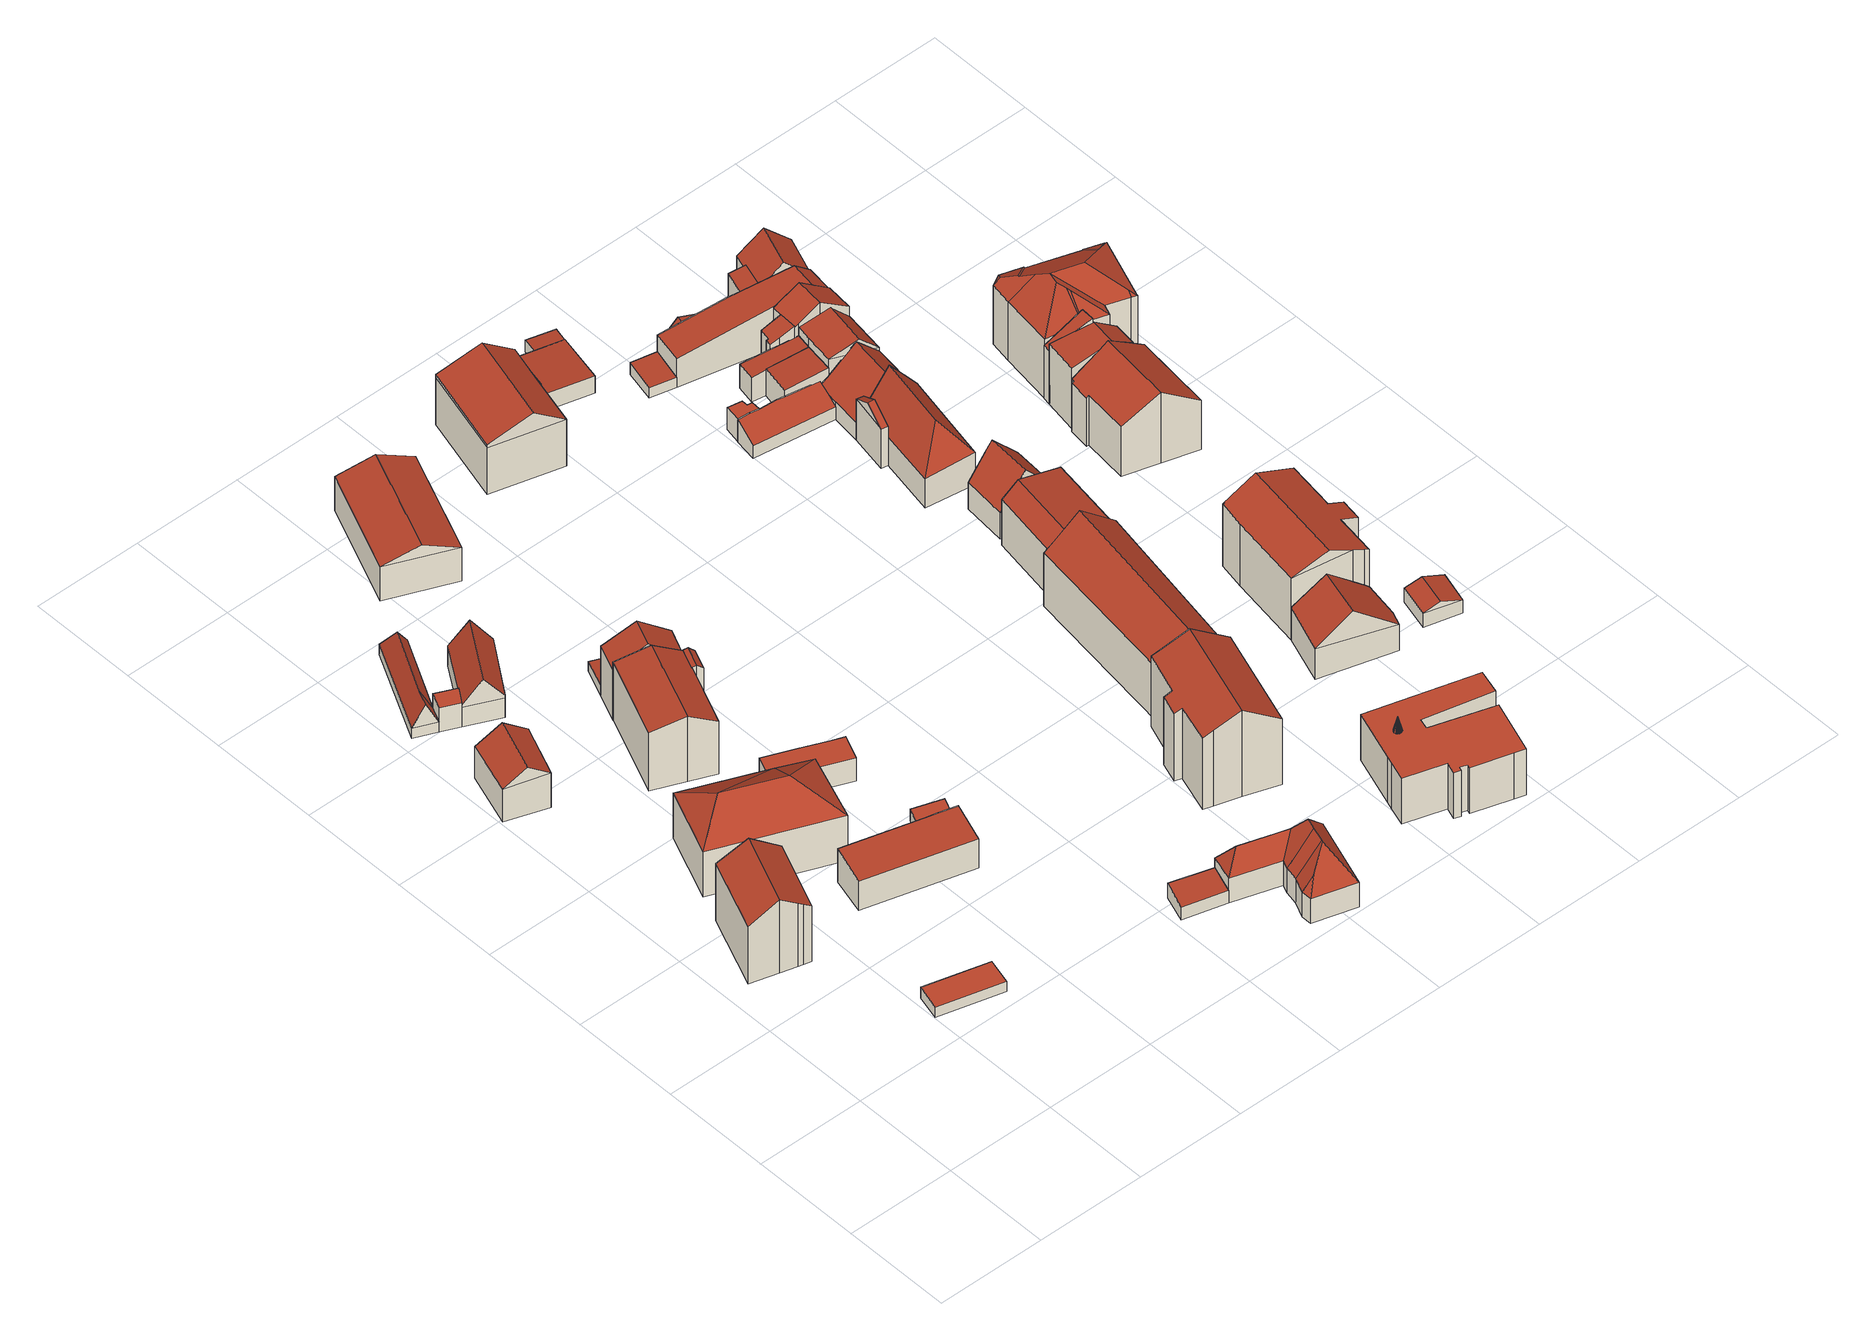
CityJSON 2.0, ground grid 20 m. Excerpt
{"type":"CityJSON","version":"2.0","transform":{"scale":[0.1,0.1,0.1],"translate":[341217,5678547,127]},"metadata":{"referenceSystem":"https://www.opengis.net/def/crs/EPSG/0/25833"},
"CityObjects":{
"building1":{"type":"Building","attributes":{"Dachtyp_tdc":"tdcGableRoof","Gemeindeschluessel":14729160,"Dachneigung":30.62,"QualitaetDacherkennung":63,"Geometrietyp2DReferenz":"3000","function":"31001_9998","roofType":"3100","measuredHeight":15.12},"geometry":[{"type":"MultiSurface","lod":"2","boundaries":[[[0,1,2,3]],[[1,4,5,2]],[[4,6,7,5]],[[6,8,9,7]],[[8,10,11,9]],[[10,12,13,11]],[[12,14,15,13]],[[14,0,3,15]],[[10,8,6,4,1,0]],[[0,14,12,10]],[[3,2,5,7,9,11,13,15]]],"semantics":{"surfaces":[{"type":"WallSurface"},{"type":"RoofSurface"},{"type":"GroundSurface"}],"values":[0,0,0,0,0,0,0,0,1,1,2]}}]},
"building2":{"type":"Building","attributes":{"Dachtyp_tdc":"tdcPolyFlatRoof","Gemeindeschluessel":14729160,"Dachneigung":2.61,"QualitaetDacherkennung":46,"Geometrietyp2DReferenz":"3000","function":"31001_9998","roofType":"2100","measuredHeight":2.31},"geometry":[{"type":"MultiSurface","lod":"2","boundaries":[[[16,17,18,19]],[[17,20,21,18]],[[20,22,23,21]],[[22,16,19,23]],[[22,20,17,16]],[[19,18,21,23]]],"semantics":{"surfaces":[{"type":"WallSurface"},{"type":"RoofSurface"},{"type":"GroundSurface"}],"values":[0,0,0,0,1,2]}}]},
"building3":{"type":"Building","attributes":{"Dachtyp_tdc":"tdcGableRoof","Gemeindeschluessel":14729160,"Dachneigung":36.45,"QualitaetDacherkennung":63,"Geometrietyp2DReferenz":"3000","function":"31001_9998","roofType":"3100","measuredHeight":9.85},"geometry":[{"type":"MultiSurface","lod":"2","boundaries":[[[24,25,26,27]],[[25,28,29,26]],[[28,30,31,29]],[[30,24,27,31]],[[28,25,32]],[[24,30,33]],[[25,24,33,32]],[[30,28,32,33]],[[27,26,29,31]]],"semantics":{"surfaces":[{"type":"WallSurface"},{"type":"RoofSurface"},{"type":"GroundSurface"}],"values":[0,0,0,0,0,0,1,1,2]}}]},
"building4":{"type":"Building","attributes":{"Dachtyp_tdc":"tdcPolyFlatRoof","Gemeindeschluessel":14729160,"Dachneigung":0,"QualitaetDacherkennung":51,"Geometrietyp2DReferenz":"3000","function":"31001_9998","roofType":"1000","measuredHeight":4.94},"geometry":[{"type":"MultiSurface","lod":"2","boundaries":[[[34,35,36,37]],[[35,38,39,36]],[[38,40,41,39]],[[40,34,37,41]],[[40,38,35,34]],[[37,36,39,41]]],"semantics":{"surfaces":[{"type":"WallSurface"},{"type":"RoofSurface"},{"type":"GroundSurface"}],"values":[0,0,0,0,1,2]}}]},
"building5":{"type":"Building","attributes":{"Dachtyp_tdc":"tdcFreeFormRoof","Gemeindeschluessel":14729160,"Dachneigung":34.8,"QualitaetDacherkennung":15,"Geometrietyp2DReferenz":"3000","function":"31001_9998","roofType":"5000","measuredHeight":13.87},"geometry":[{"type":"MultiSurface","lod":"2","boundaries":[[[42,43,44,45]],[[43,46,47,44]],[[46,48,49,47]],[[48,50,51,49]],[[50,42,45,51]],[[52,50,48]],[[46,52,48]],[[46,53,52]],[[53,46,43]],[[53,43,42]],[[52,53,42,50]],[[45,44,47,49,51]]],"semantics":{"surfaces":[{"type":"WallSurface"},{"type":"RoofSurface"},{"type":"GroundSurface"}],"values":[0,0,0,0,0,1,1,1,1,1,1,2]}}]},
"building6":{"type":"Building","attributes":{"Dachtyp_tdc":"tdcFreeFormRoof","Gemeindeschluessel":14729160,"Dachneigung":62.6,"QualitaetDacherkennung":17,"Geometrietyp2DReferenz":"3000","function":"31001_9998","roofType":"5000","measuredHeight":6.25},"geometry":[{"type":"MultiSurface","lod":"2","boundaries":[[[54,55,36,39]],[[55,56,57,36]],[[56,58,59,57]],[[58,60,61,59]],[[60,54,39,61]],[[62,60,58]],[[63,64,62,58,56]],[[63,56,55]],[[64,63,55,54]],[[62,64,54,60]],[[39,36,57,59,61]]],"semantics":{"surfaces":[{"type":"WallSurface"},{"type":"RoofSurface"},{"type":"GroundSurface"}],"values":[0,0,0,0,0,1,1,0,1,1,2]}}]},
"building7":{"type":"Building","attributes":{"Dachtyp_tdc":"tdcPolyFlatRoof","Gemeindeschluessel":14729160,"Dachneigung":7.05,"QualitaetDacherkennung":78,"Geometrietyp2DReferenz":"3000","function":"31001_9998","roofType":"2100","measuredHeight":6.83},"geometry":[{"type":"MultiSurface","lod":"2","boundaries":[[[65,66,67,68]],[[66,69,70,67]],[[69,71,72,70]],[[71,73,74,72]],[[73,75,76,74]],[[75,65,68,76]],[[75,73,71,69,66,65]],[[68,67,70,72,74,76]]],"semantics":{"surfaces":[{"type":"WallSurface"},{"type":"RoofSurface"},{"type":"GroundSurface"}],"values":[0,0,0,0,0,0,1,2]}}]},
"building8":{"type":"Building","attributes":{"Dachtyp_tdc":"tdcGableRoof","Gemeindeschluessel":14729160,"Dachneigung":54.12,"QualitaetDacherkennung":56,"Geometrietyp2DReferenz":"3000","function":"31001_9998","roofType":"3100","measuredHeight":8.91},"geometry":[{"type":"MultiSurface","lod":"2","boundaries":[[[77,78,79,80]],[[78,81,37,79]],[[81,82,41,37]],[[82,83,84,41]],[[83,77,80,84]],[[83,85,86,87,88]],[[89,90,88,87]],[[77,90,89,78]],[[83,88,90,77]],[[78,89,87,86,81]],[[81,86,85,82]],[[82,85,83]],[[80,79,37,41,84]]],"semantics":{"surfaces":[{"type":"WallSurface"},{"type":"RoofSurface"},{"type":"GroundSurface"}],"values":[0,0,0,0,0,1,1,0,0,0,0,0,2]}}]},
"building9":{"type":"Building","attributes":{"Gemeindeschluessel":14729160,"Geometrietyp2DReferenz":"3000","function":"31001_9998","roofType":"9999"},"children":["building9-1","building9-2"]},
"building9-1":{"type":"BuildingPart","attributes":{"Dachtyp_tdc":"tdcGableRoof","Dachneigung":13.62,"QualitaetDacherkennung":29,"Geometrietyp2DReferenz":"3000","roofType":"3100","measuredHeight":13.51},"parents":["building9"],"geometry":[{"type":"MultiSurface","lod":"2","boundaries":[[[91,92,93,94]],[[92,95,96,93]],[[95,97,98,96]],[[97,99,100,98]],[[99,101,102,100]],[[101,103,104,102]],[[103,105,106,104]],[[103,101,99,97,95]],[[95,92,91,107,105,103]],[[94,93,96,98,100,102,104,106,108]],[[108,106,105,107]],[[91,94,108,107]]],"semantics":{"surfaces":[{"type":"WallSurface"},{"type":"RoofSurface"},{"type":"GroundSurface"},{"type":"ClosureSurface"}],"values":[0,0,0,0,0,0,0,1,1,2,3,3]}}]},
"building9-2":{"type":"BuildingPart","attributes":{"Dachtyp_tdc":"tdcGableRoof","Dachneigung":40.13,"QualitaetDacherkennung":30,"Geometrietyp2DReferenz":"3000","roofType":"3100","measuredHeight":11.22},"parents":["building9"],"geometry":[{"type":"MultiSurface","lod":"2","boundaries":[[[109,110,111,106,105]],[[110,112,113,111]],[[112,114,115,113]],[[114,116,117,115]],[[116,118,91,94,117]],[[116,114,112,110]],[[110,109,107,118,116]],[[106,111,113,115,117,94,108]],[[107,91,118]],[[107,108,94,91]],[[105,107,109]],[[105,106,108,107]]],"semantics":{"surfaces":[{"type":"WallSurface"},{"type":"RoofSurface"},{"type":"GroundSurface"},{"type":"ClosureSurface"}],"values":[0,0,0,0,0,1,1,2,0,3,0,3]}}]},
"building10":{"type":"Building","attributes":{"Dachtyp_tdc":"tdcPolyFlatRoof","Gemeindeschluessel":14729160,"Dachneigung":0,"QualitaetDacherkennung":63,"Geometrietyp2DReferenz":"3000","function":"31001_9998","roofType":"1000","measuredHeight":4.88},"geometry":[{"type":"MultiSurface","lod":"2","boundaries":[[[119,120,121,122]],[[120,123,124,121]],[[123,125,126,124]],[[125,127,128,126]],[[127,129,130,128]],[[129,131,132,130]],[[131,133,134,132]],[[133,135,136,134]],[[135,119,122,136]],[[135,133,131,129,127,125,123,120,119]],[[122,121,124,126,128,130,132,134,136]]],"semantics":{"surfaces":[{"type":"WallSurface"},{"type":"RoofSurface"},{"type":"GroundSurface"}],"values":[0,0,0,0,0,0,0,0,0,1,2]}}]},
"building11":{"type":"Building","attributes":{"Dachtyp_tdc":"tdcPolyFlatRoof","Gemeindeschluessel":14729160,"Dachneigung":0,"QualitaetDacherkennung":76,"Geometrietyp2DReferenz":"3000","function":"31001_9998","roofType":"1000","measuredHeight":2.42},"geometry":[{"type":"MultiSurface","lod":"2","boundaries":[[[137,138,70,72]],[[138,139,140,70]],[[139,141,142,140]],[[141,143,74,142]],[[143,137,72,74]],[[143,141,139,138,137]],[[72,70,140,142,74]]],"semantics":{"surfaces":[{"type":"WallSurface"},{"type":"RoofSurface"},{"type":"GroundSurface"}],"values":[0,0,0,0,0,1,2]}}]},
"building12":{"type":"Building","attributes":{"Dachtyp_tdc":"tdcGableRoof","Gemeindeschluessel":14729160,"Dachneigung":32.05,"QualitaetDacherkennung":60,"Geometrietyp2DReferenz":"3000","function":"31001_9998","roofType":"3100","measuredHeight":13.9},"geometry":[{"type":"MultiSurface","lod":"2","boundaries":[[[144,145,106,146]],[[145,147,102,106]],[[147,148,149,102]],[[148,144,146,149]],[[147,145,150]],[[144,148,151]],[[145,144,151,150]],[[148,147,150,151]],[[146,106,102,149]]],"semantics":{"surfaces":[{"type":"WallSurface"},{"type":"RoofSurface"},{"type":"GroundSurface"}],"values":[0,0,0,0,0,0,1,1,2]}}]},
"building13":{"type":"Building","attributes":{"Dachtyp_tdc":"tdcPolyFlatRoof","Gemeindeschluessel":14729160,"Dachneigung":2.81,"QualitaetDacherkennung":62,"Geometrietyp2DReferenz":"3000","function":"31001_9998","roofType":"2100","measuredHeight":2.22},"geometry":[{"type":"MultiSurface","lod":"2","boundaries":[[[152,153,154,155]],[[153,156,157,154]],[[156,158,159,157]],[[158,152,155,159]],[[158,156,153,152]],[[155,154,157,159]]],"semantics":{"surfaces":[{"type":"WallSurface"},{"type":"RoofSurface"},{"type":"GroundSurface"}],"values":[0,0,0,0,1,2]}}]},
"building14":{"type":"Building","attributes":{"Dachtyp_tdc":"tdcPolyFlatRoof","Gemeindeschluessel":14729160,"Dachneigung":6.2,"QualitaetDacherkennung":69,"Geometrietyp2DReferenz":"3000","function":"31001_9998","roofType":"2100","measuredHeight":3.13},"geometry":[{"type":"MultiSurface","lod":"2","boundaries":[[[160,161,162,163]],[[161,164,165,162]],[[164,166,167,165]],[[166,160,163,167]],[[166,164,161,160]],[[163,162,165,167]]],"semantics":{"surfaces":[{"type":"WallSurface"},{"type":"RoofSurface"},{"type":"GroundSurface"}],"values":[0,0,0,0,1,2]}}]},
"building15":{"type":"Building","attributes":{"name":"Musikschule Muldental Theodor Uhlig","Dachtyp_tdc":"tdcGableRoof","Gemeindeschluessel":14729160,"Dachneigung":21.41,"QualitaetDacherkennung":65,"Geometrietyp2DReferenz":"3000","function":"31001_3021","roofType":"3100","measuredHeight":9.56},"geometry":[{"type":"MultiSurface","lod":"2","boundaries":[[[168,169,170,171]],[[169,172,173,170]],[[172,174,175,173]],[[174,176,177,175]],[[176,168,171,177]],[[176,178,179,168]],[[178,174,172,169,179]],[[168,179,169]],[[174,178,176]],[[171,170,173,175,177]]],"semantics":{"surfaces":[{"type":"WallSurface"},{"type":"RoofSurface"},{"type":"GroundSurface"}],"values":[0,0,0,0,0,1,1,0,0,2]}}]},
"building16":{"type":"Building","attributes":{"Dachtyp_tdc":"tdcFreeFormRoof","Gemeindeschluessel":14729160,"Dachneigung":56.81,"QualitaetDacherkennung":40,"Geometrietyp2DReferenz":"3000","function":"31001_9998","roofType":"5000","measuredHeight":11.71},"geometry":[{"type":"MultiSurface","lod":"2","boundaries":[[[180,181,182,183]],[[181,184,185,182]],[[184,186,187,185]],[[186,188,189,187]],[[188,190,191,189]],[[190,192,193,191]],[[192,194,162,193]],[[194,195,163,162]],[[195,196,197,163]],[[196,198,199,197]],[[198,180,183,199]],[[198,200,201]],[[196,200,198]],[[200,196,195]],[[200,195,194]],[[202,201,200,194,192]],[[203,204,202,192,190]],[[205,203,190,188]],[[206,207,205,188,186]],[[206,186,184]],[[207,206,184,181]],[[204,203,205,207,181,180]],[[201,202,204,180,198]],[[183,182,185,187,189,191,193,162,163,197,199]]],"semantics":{"surfaces":[{"type":"WallSurface"},{"type":"RoofSurface"},{"type":"GroundSurface"}],"values":[0,0,0,0,0,0,0,0,0,0,0,1,1,1,1,1,1,1,1,1,1,1,1,2]}}]},
"building17":{"type":"Building","attributes":{"Dachtyp_tdc":"tdcGableRoof","Gemeindeschluessel":14729160,"Dachneigung":33.89,"QualitaetDacherkennung":51,"Geometrietyp2DReferenz":"3000","function":"31001_9998","roofType":"3100","measuredHeight":17.92},"geometry":[{"type":"MultiSurface","lod":"2","boundaries":[[[208,209,210,211]],[[209,212,213,210]],[[212,214,215,213]],[[214,216,217,215]],[[216,218,219,217]],[[218,220,221,219]],[[220,222,223,221]],[[222,224,225,223]],[[224,226,227,225]],[[226,228,229,227]],[[228,230,231,229]],[[230,208,211,231]],[[226,224,222,220]],[[220,218,216,214,212,209,208,230,228,226]],[[211,210,213,215,217,219,221,223,225,227,229,231]]],"semantics":{"surfaces":[{"type":"WallSurface"},{"type":"RoofSurface"},{"type":"GroundSurface"}],"values":[0,0,0,0,0,0,0,0,0,0,0,0,1,1,2]}}]},
"building18":{"type":"Building","attributes":{"Gemeindeschluessel":14729160,"Geometrietyp2DReferenz":"3000","function":"31001_9998","roofType":"9999"},"children":["building18-1","building18-2","building18-3","building18-4"]},
"building18-1":{"type":"BuildingPart","attributes":{"Dachtyp_tdc":"tdcPolyFlatRoof","Dachneigung":3.51,"QualitaetDacherkennung":74,"Geometrietyp2DReferenz":"3000","roofType":"2100","measuredHeight":2.66},"parents":["building18"],"geometry":[{"type":"MultiSurface","lod":"2","boundaries":[[[232,233,234,235]],[[236,237,238,239]],[[237,232,235,238]],[[237,236,233,232]],[[235,234,239,238]],[[239,234,233,236]]],"semantics":{"surfaces":[{"type":"WallSurface"},{"type":"RoofSurface"},{"type":"GroundSurface"},{"type":"ClosureSurface"}],"values":[0,0,0,1,2,3]}}]},
"building18-2":{"type":"BuildingPart","attributes":{"Dachtyp_tdc":"tdcPolyFlatRoof","Dachneigung":5.61,"QualitaetDacherkennung":80,"Geometrietyp2DReferenz":"3000","roofType":"2100","measuredHeight":5.92},"parents":["building18"],"geometry":[{"type":"MultiSurface","lod":"2","boundaries":[[[240,241,242,243,244]],[[245,246,247,248,249]],[[245,241,240,246]],[[247,244,243,248]],[[240,244,247,246]],[[249,242,241,245]],[[249,248,243,242]]],"semantics":{"surfaces":[{"type":"WallSurface"},{"type":"RoofSurface"},{"type":"GroundSurface"},{"type":"ClosureSurface"}],"values":[0,0,1,2,3,0,3]}}]},
"building18-3":{"type":"BuildingPart","attributes":{"Dachtyp_tdc":"tdcPolyFlatRoof","Dachneigung":4.33,"QualitaetDacherkennung":89,"Geometrietyp2DReferenz":"3000","roofType":"2100","measuredHeight":3.5},"parents":["building18"],"geometry":[{"type":"MultiSurface","lod":"2","boundaries":[[[242,250,251,243]],[[250,252,236,239,251]],[[253,254,255,234,233]],[[254,249,248,255]],[[254,253,252,250,242,249]],[[248,243,251,239,234,255]],[[242,243,248,249]],[[233,236,252,253]],[[233,234,239,236]]],"semantics":{"surfaces":[{"type":"WallSurface"},{"type":"RoofSurface"},{"type":"GroundSurface"},{"type":"ClosureSurface"}],"values":[0,0,0,0,1,2,3,0,3]}}]},
"building18-4":{"type":"BuildingPart","attributes":{"Dachtyp_tdc":"tdcGableRoof","Dachneigung":22.11,"QualitaetDacherkennung":33,"Geometrietyp2DReferenz":"3000","roofType":"3100","measuredHeight":13.49},"parents":["building18"],"geometry":[{"type":"MultiSurface","lod":"2","boundaries":[[[256,257,240,244,258]],[[259,260,261,247,246]],[[260,262,263,261]],[[262,256,258,263]],[[264,265,266,267]],[[259,257,266,265,260]],[[256,267,266,257]],[[262,264,267,256]],[[260,265,264,262]],[[258,244,247,261,263]],[[259,246,240,257]],[[246,247,244,240]]],"semantics":{"surfaces":[{"type":"WallSurface"},{"type":"RoofSurface"},{"type":"GroundSurface"},{"type":"ClosureSurface"}],"values":[0,0,0,0,1,1,0,0,0,2,0,3]}}]},
"building19":{"type":"Building","attributes":{"name":"Agentur für Arbeit","Dachtyp_tdc":"tdcFreeFormRoof","Gemeindeschluessel":14729160,"Dachneigung":41.22,"QualitaetDacherkennung":45,"Geometrietyp2DReferenz":"3000","function":"31001_3010","roofType":"5000","measuredHeight":16.53},"geometry":[{"type":"MultiSurface","lod":"2","boundaries":[[[268,269,219,223]],[[269,270,271,219]],[[270,272,273,271]],[[272,274,275,273]],[[274,268,223,275]],[[276,270,269,277,278]],[[277,268,274,278]],[[270,276,272]],[[272,276,278,274]],[[268,277,269]],[[223,219,271,273,275]]],"semantics":{"surfaces":[{"type":"WallSurface"},{"type":"RoofSurface"},{"type":"GroundSurface"}],"values":[0,0,0,0,0,1,1,0,0,0,2]}}]},
"building20":{"type":"Building","attributes":{"name":"St. Trinitatis","Gemeindeschluessel":14729160,"Geometrietyp2DReferenz":"3000","BezugspunktDach":"2000","function":"31001_3041"},"children":["building20-1","building20-2"]},
"building20-1":{"type":"BuildingPart","attributes":{"Dachtyp_tdc":"tdcGableRoof","Dachneigung":0,"QualitaetDacherkennung":0,"Geometrietyp2DReferenz":"3000","measuredHeight":9.5},"parents":["building20"],"geometry":[{"type":"MultiSurface","lod":"2","boundaries":[[[279,280,281,282,283,284,285,286,287,288,289,290,291,292,293,294,295]],[[295,294,296,297]],[[294,293,298,296]],[[293,292,299,298]],[[292,291,300,299]],[[291,290,301,300]],[[290,289,302,301]],[[289,288,303,302]],[[288,287,304,303]],[[287,286,305,304]],[[286,285,306,305]],[[285,284,307,306]],[[284,283,308,307]],[[283,282,309,308]],[[282,281,310,309]],[[281,280,311,310]],[[280,279,312,311]],[[279,295,297,312]],[[297,296,298,299,300,301,302,303,304,305,306,307,308,309,310,311,312]]],"semantics":{"surfaces":[{"type":"RoofSurface"},{"type":"WallSurface"},{"type":"GroundSurface"}],"values":[0,1,1,1,1,1,1,1,1,1,1,1,1,1,1,1,1,1,2]}}]},
"building20-2":{"type":"BuildingPart","attributes":{"Dachtyp_tdc":"tdcTentRoof","Dachneigung":77.02,"QualitaetDacherkennung":0,"Geometrietyp2DReferenz":"3000","measuredHeight":3},"parents":["building20"],"geometry":[{"type":"MultiSurface","lod":"2","boundaries":[[[313,314,315]],[[316,313,315]],[[317,316,315]],[[318,317,315]],[[319,318,315]],[[320,319,315]],[[321,320,315]],[[322,321,315]],[[323,322,315]],[[324,323,315]],[[325,324,315]],[[326,325,315]],[[327,326,315]],[[328,327,315]],[[329,328,315]],[[330,329,315]],[[331,330,315]],[[332,331,315]],[[333,332,315]],[[334,333,315]],[[335,334,315]],[[336,335,315]],[[337,338,315]],[[339,337,315]],[[340,339,315]],[[341,340,315]],[[342,341,315]],[[343,342,315]],[[344,343,315]],[[345,344,315]],[[346,345,315]],[[347,346,315]],[[348,347,315]],[[349,348,315]],[[314,349,315]],[[338,336,315]],[[314,313,316,317,318,319,320,321,322,323,324,325,326,327,328,329,330,331,332,333,334,335,336,338,337,339,340,341,342,343,344,345,346,347,348,349]]],"semantics":{"surfaces":[{"type":"RoofSurface"},{"type":"GroundSurface"}],"values":[0,0,0,0,0,0,0,0,0,0,0,0,0,0,0,0,0,0,0,0,0,0,0,0,0,0,0,0,0,0,0,0,0,0,0,0,1]}}]},
"building21":{"type":"Building","attributes":{"Dachtyp_tdc":"tdcPolyFlatRoof","Gemeindeschluessel":14729160,"Dachneigung":0,"QualitaetDacherkennung":23,"Geometrietyp2DReferenz":"3000","function":"31001_9998","roofType":"1000","measuredHeight":4.6},"geometry":[{"type":"MultiSurface","lod":"2","boundaries":[[[350,351,352,353]],[[351,354,355,352]],[[354,356,357,355]],[[356,358,359,357]],[[358,360,361,359]],[[360,362,363,361]],[[362,350,353,363]],[[362,360,358,356,354,351,350]],[[353,352,355,357,359,361,363]]],"semantics":{"surfaces":[{"type":"WallSurface"},{"type":"RoofSurface"},{"type":"GroundSurface"}],"values":[0,0,0,0,0,0,0,1,2]}}]},
"building22":{"type":"Building","attributes":{"name":"Volkshochschule Muldental","Dachtyp_tdc":"tdcGableRoof","Gemeindeschluessel":14729160,"Dachneigung":14.46,"QualitaetDacherkennung":29,"Geometrietyp2DReferenz":"3000","function":"31001_3021","roofType":"3100","measuredHeight":11.99},"geometry":[{"type":"MultiSurface","lod":"2","boundaries":[[[364,365,366,367]],[[365,368,369,366]],[[368,370,371,369]],[[370,364,367,371]],[[368,365,372]],[[364,370,373]],[[365,364,373,372]],[[370,368,372,373]],[[367,366,369,371]]],"semantics":{"surfaces":[{"type":"WallSurface"},{"type":"RoofSurface"},{"type":"GroundSurface"}],"values":[0,0,0,0,0,0,1,1,2]}}]},
"building23":{"type":"Building","attributes":{"Dachtyp_tdc":"tdcPolyFlatRoof","Gemeindeschluessel":14729160,"Dachneigung":4.25,"QualitaetDacherkennung":70,"Geometrietyp2DReferenz":"3000","function":"31001_9998","roofType":"2100","measuredHeight":2.51},"geometry":[{"type":"MultiSurface","lod":"2","boundaries":[[[374,375,376,377]],[[375,378,379,376]],[[378,380,381,379]],[[380,374,377,381]],[[380,378,375,374]],[[377,376,379,381]]],"semantics":{"surfaces":[{"type":"WallSurface"},{"type":"RoofSurface"},{"type":"GroundSurface"}],"values":[0,0,0,0,1,2]}}]},
"building24":{"type":"Building","attributes":{"Dachtyp_tdc":"tdcFreeFormRoof","Gemeindeschluessel":14729160,"Dachneigung":49.21,"QualitaetDacherkennung":86,"Geometrietyp2DReferenz":"3000","function":"31001_9998","roofType":"5000","measuredHeight":11.47},"geometry":[{"type":"MultiSurface","lod":"2","boundaries":[[[382,383,384,385]],[[383,386,387,384]],[[386,388,389,387]],[[388,390,391,389]],[[390,382,385,391]],[[383,382,392,393]],[[393,392,390,388,386]],[[382,390,392]],[[386,383,393]],[[385,384,387,389,391]]],"semantics":{"surfaces":[{"type":"WallSurface"},{"type":"RoofSurface"},{"type":"GroundSurface"}],"values":[0,0,0,0,0,1,1,0,0,2]}}]},
"building25":{"type":"Building","attributes":{"Dachtyp_tdc":"tdcFreeFormRoof","Gemeindeschluessel":14729160,"Dachneigung":38.84,"QualitaetDacherkennung":52,"Geometrietyp2DReferenz":"3000","function":"31001_9998","roofType":"5000","measuredHeight":11.5},"geometry":[{"type":"MultiSurface","lod":"2","boundaries":[[[394,395,396,397]],[[395,398,399,396]],[[398,400,401,399]],[[400,402,403,401]],[[402,404,405,403]],[[404,406,407,405]],[[406,394,397,407]],[[408,409,400,398]],[[394,406,404,402,409,408,395]],[[402,400,409]],[[398,395,408]],[[397,396,399,401,403,405,407]]],"semantics":{"surfaces":[{"type":"WallSurface"},{"type":"RoofSurface"},{"type":"GroundSurface"}],"values":[0,0,0,0,0,0,0,1,1,0,0,2]}}]},
"building26":{"type":"Building","attributes":{"Gemeindeschluessel":14729160,"Geometrietyp2DReferenz":"3000","function":"31001_9998","roofType":"9999"},"children":["building26-1","building26-2"]},
"building26-1":{"type":"BuildingPart","attributes":{"Dachtyp_tdc":"tdcPolyFlatRoof","Dachneigung":25.44,"QualitaetDacherkennung":63,"Geometrietyp2DReferenz":"3000","roofType":"2100","measuredHeight":4.63},"parents":["building26"],"geometry":[{"type":"MultiSurface","lod":"2","boundaries":[[[410,411,412,413]],[[411,414,415,412]],[[414,416,417,415]],[[416,418,419,417]],[[418,420,421,422,419]],[[423,424,425,426]],[[424,410,413,425]],[[424,423,427,420,418,416,414,411,410]],[[413,412,415,417,419,422,426,425]],[[427,421,420]],[[423,426,422,421,427]]],"semantics":{"surfaces":[{"type":"WallSurface"},{"type":"RoofSurface"},{"type":"GroundSurface"},{"type":"ClosureSurface"}],"values":[0,0,0,0,0,0,0,1,2,0,3]}}]},
"building26-2":{"type":"BuildingPart","attributes":{"Dachtyp_tdc":"tdcGableRoof","Dachneigung":41.39,"QualitaetDacherkennung":64,"Geometrietyp2DReferenz":"3000","roofType":"3100","measuredHeight":9.24},"parents":["building26"],"geometry":[{"type":"MultiSurface","lod":"2","boundaries":[[[421,428,429,422]],[[428,430,431,429]],[[430,432,433,431]],[[432,434,435,433]],[[434,436,437,435]],[[436,438,439,437]],[[438,440,423,426,439]],[[436,434,432,430]],[[430,428,421,427,440,438,436]],[[422,429,431,433,435,437,439,426]],[[427,423,440]],[[422,426,423,427,421]]],"semantics":{"surfaces":[{"type":"WallSurface"},{"type":"RoofSurface"},{"type":"GroundSurface"},{"type":"ClosureSurface"}],"values":[0,0,0,0,0,0,0,1,1,2,0,3]}}]},
"building27":{"type":"Building","attributes":{"Gemeindeschluessel":14729160,"Geometrietyp2DReferenz":"3000","function":"31001_9998","roofType":"9999"},"children":["building27-1","building27-2"]},
"building27-1":{"type":"BuildingPart","attributes":{"Dachtyp_tdc":"tdcHipAndGableRoof","Dachneigung":55.47,"QualitaetDacherkennung":64,"Geometrietyp2DReferenz":"3000","roofType":"5000","measuredHeight":12.51},"parents":["building27"],"geometry":[{"type":"MultiSurface","lod":"2","boundaries":[[[441,442,443,435]],[[442,444,445,443]],[[446,441,435,447]],[[444,442,448]],[[441,446,449]],[[442,441,449,448]],[[446,450,444,448,449]],[[435,443,445,451,447]],[[450,451,445,444]],[[446,447,451,450]]],"semantics":{"surfaces":[{"type":"WallSurface"},{"type":"RoofSurface"},{"type":"GroundSurface"},{"type":"ClosureSurface"}],"values":[0,0,0,1,0,1,1,2,0,3]}}]},
"building27-2":{"type":"BuildingPart","attributes":{"Dachtyp_tdc":"tdcGableRoof","Dachneigung":32.11,"QualitaetDacherkennung":30,"Geometrietyp2DReferenz":"3000","roofType":"3100","measuredHeight":10.48},"parents":["building27"],"geometry":[{"type":"MultiSurface","lod":"2","boundaries":[[[452,453,454,451,450]],[[453,455,439,454]],[[455,456,446,447,439]],[[455,453,457]],[[452,456,458]],[[453,452,458,457]],[[456,455,457,458]],[[451,454,439,447]],[[452,450,446,456]],[[450,451,447,446]]],"semantics":{"surfaces":[{"type":"WallSurface"},{"type":"RoofSurface"},{"type":"GroundSurface"},{"type":"ClosureSurface"}],"values":[0,0,0,0,0,1,1,2,0,3]}}]},
"building28":{"type":"Building","attributes":{"Dachtyp_tdc":"tdcPolyFlatRoof","Gemeindeschluessel":14729160,"Dachneigung":4.16,"QualitaetDacherkennung":77,"Geometrietyp2DReferenz":"3000","function":"31001_9998","roofType":"2100","measuredHeight":6.31},"geometry":[{"type":"MultiSurface","lod":"2","boundaries":[[[459,460,461,462]],[[460,463,464,461]],[[463,465,466,464]],[[465,459,462,466]],[[465,463,460,459]],[[462,461,464,466]]],"semantics":{"surfaces":[{"type":"WallSurface"},{"type":"RoofSurface"},{"type":"GroundSurface"}],"values":[0,0,0,0,1,2]}}]},
"building29":{"type":"Building","attributes":{"Dachtyp_tdc":"tdcPolyFlatRoof","Gemeindeschluessel":14729160,"Dachneigung":6.75,"QualitaetDacherkennung":47,"Geometrietyp2DReferenz":"3000","function":"31001_9998","roofType":"2100","measuredHeight":6.24},"geometry":[{"type":"MultiSurface","lod":"2","boundaries":[[[467,468,469,470]],[[468,471,472,469]],[[471,473,474,472]],[[473,475,476,474]],[[475,465,477,476]],[[465,478,479,477]],[[478,467,470,479]],[[478,465,475,473,471,468,467]],[[470,469,472,474,476,477,479]]],"semantics":{"surfaces":[{"type":"WallSurface"},{"type":"RoofSurface"},{"type":"GroundSurface"}],"values":[0,0,0,0,0,0,0,1,2]}}]},
"building30":{"type":"Building","attributes":{"Dachtyp_tdc":"tdcGableRoof","Gemeindeschluessel":14729160,"Dachneigung":14.01,"QualitaetDacherkennung":7,"Geometrietyp2DReferenz":"3000","function":"31001_9998","roofType":"3100","measuredHeight":4.5},"geometry":[{"type":"MultiSurface","lod":"2","boundaries":[[[480,481,482,483]],[[481,484,485,482]],[[484,486,487,485]],[[486,480,483,487]],[[484,481,488]],[[480,486,489]],[[481,480,489,488]],[[486,484,488,489]],[[483,482,485,487]]],"semantics":{"surfaces":[{"type":"WallSurface"},{"type":"RoofSurface"},{"type":"GroundSurface"}],"values":[0,0,0,0,0,0,1,1,2]}}]},
"building31":{"type":"Building","attributes":{"Dachtyp_tdc":"tdcFreeFormRoof","Gemeindeschluessel":14729160,"Dachneigung":20.93,"QualitaetDacherkennung":36,"Geometrietyp2DReferenz":"3000","function":"31001_9998","roofType":"5000","measuredHeight":16.15},"geometry":[{"type":"MultiSurface","lod":"2","boundaries":[[[490,491,492,493]],[[491,494,495,492]],[[494,496,497,495]],[[496,498,499,497]],[[498,500,407,499]],[[500,501,405,407]],[[501,502,403,405]],[[502,503,401,403]],[[503,504,505,401]],[[504,506,507,505]],[[506,490,493,507]],[[508,509,506,504,503]],[[502,501,500,498,496,494,491,490,509,508]],[[503,502,508]],[[490,506,509]],[[493,492,495,497,499,407,405,403,401,505,507]]],"semantics":{"surfaces":[{"type":"WallSurface"},{"type":"RoofSurface"},{"type":"GroundSurface"}],"values":[0,0,0,0,0,0,0,0,0,0,0,1,1,0,0,2]}}]},
"building32":{"type":"Building","attributes":{"Gemeindeschluessel":14729160,"Geometrietyp2DReferenz":"3000","function":"31001_9998","roofType":"9999"},"children":["building32-1","building32-2","building32-3"]},
"building32-1":{"type":"BuildingPart","attributes":{"Dachtyp_tdc":"tdcGableRoof","Dachneigung":10.13,"QualitaetDacherkennung":13,"Geometrietyp2DReferenz":"3000","roofType":"3100","measuredHeight":9.99},"parents":["building32"],"geometry":[{"type":"MultiSurface","lod":"2","boundaries":[[[510,511,376,512,513]],[[511,514,377,376]],[[514,515,516,377]],[[515,517,518,516]],[[517,519,520,518]],[[519,521,522,520]],[[521,523,524,522]],[[523,525,526,524]],[[521,519,517,515,514,511,510,527,528,529]],[[529,525,523,521]],[[530,531,512,376,377,516,518,520,522,524,526]],[[510,513,527]],[[513,512,531,528,527]],[[528,531,530,529]],[[530,526,525,529]]],"semantics":{"surfaces":[{"type":"WallSurface"},{"type":"RoofSurface"},{"type":"GroundSurface"},{"type":"ClosureSurface"}],"values":[0,0,0,0,0,0,0,0,1,1,2,0,3,3,3]}}]},
"building32-2":{"type":"BuildingPart","attributes":{"Dachtyp_tdc":"tdcGableRoof","Dachneigung":34.21,"QualitaetDacherkennung":57,"Geometrietyp2DReferenz":"3000","roofType":"3100","measuredHeight":11.58},"parents":["building32"],"geometry":[{"type":"MultiSurface","lod":"2","boundaries":[[[532,513,512,533]],[[534,535,536,526,525]],[[535,537,538,536]],[[537,539,540,538]],[[539,541,542,540]],[[537,535,534,543]],[[543,527,513,532,541,539,537]],[[533,512,531,530,526,536,538,540,542]],[[528,527,543]],[[531,512,513,527,528]],[[534,525,529,528,543]],[[529,530,531,528]],[[525,526,530,529]],[[532,533,542,541]]],"semantics":{"surfaces":[{"type":"WallSurface"},{"type":"RoofSurface"},{"type":"GroundSurface"},{"type":"ClosureSurface"}],"values":[0,0,0,0,0,1,1,2,0,3,0,3,3,3]}}]},
"building32-3":{"type":"BuildingPart","attributes":{"Dachtyp_tdc":"tdcPolyFlatRoof","Dachneigung":24.79,"QualitaetDacherkennung":63,"Geometrietyp2DReferenz":"3000","roofType":"2100","measuredHeight":8.88},"parents":["building32"],"geometry":[{"type":"MultiSurface","lod":"2","boundaries":[[[544,545,546,542,541]],[[545,547,548,546]],[[547,549,550,548]],[[549,551,552,550]],[[551,553,554,552]],[[553,555,532,533,554]],[[553,551,549,547,545,544,555]],[[533,542,546,548,550,552,554]],[[541,532,555,544]],[[541,542,533,532]]],"semantics":{"surfaces":[{"type":"WallSurface"},{"type":"RoofSurface"},{"type":"GroundSurface"},{"type":"ClosureSurface"}],"values":[0,0,0,0,0,0,1,2,0,3]}}]},
"building33":{"type":"Building","attributes":{"Dachtyp_tdc":"tdcFreeFormRoof","Gemeindeschluessel":14729160,"Dachneigung":13.68,"QualitaetDacherkennung":49,"Geometrietyp2DReferenz":"3000","function":"31001_9998","roofType":"5000","measuredHeight":9.59},"geometry":[{"type":"MultiSurface","lod":"2","boundaries":[[[556,557,558,559]],[[557,560,433,558]],[[560,561,429,433]],[[561,562,563,429]],[[562,556,559,563]],[[564,565,556,562,561]],[[560,557,565,564]],[[557,556,565]],[[561,560,564]],[[559,558,433,429,563]]],"semantics":{"surfaces":[{"type":"WallSurface"},{"type":"RoofSurface"},{"type":"GroundSurface"}],"values":[0,0,0,0,0,1,1,0,0,2]}}]},
"building34":{"type":"Building","attributes":{"Dachtyp_tdc":"tdcGableRoof","Gemeindeschluessel":14729160,"Dachneigung":19.88,"QualitaetDacherkennung":80,"Geometrietyp2DReferenz":"3000","function":"31001_9998","roofType":"3100","measuredHeight":3.94},"geometry":[{"type":"MultiSurface","lod":"2","boundaries":[[[566,567,568,569]],[[567,570,571,568]],[[570,572,573,571]],[[572,566,569,573]],[[570,567,574]],[[566,572,575]],[[567,566,575,574]],[[572,570,574,575]],[[569,568,571,573]]],"semantics":{"surfaces":[{"type":"WallSurface"},{"type":"RoofSurface"},{"type":"GroundSurface"}],"values":[0,0,0,0,0,0,1,1,2]}}]},
"building35":{"type":"Building","attributes":{"Gemeindeschluessel":14729160,"Geometrietyp2DReferenz":"3000","function":"31001_9998","roofType":"9999"},"children":["building35-1","building35-2"]},
"building35-1":{"type":"BuildingPart","attributes":{"Dachtyp_tdc":"tdcPolyFlatRoof","Dachneigung":12.6,"QualitaetDacherkennung":50,"Geometrietyp2DReferenz":"3000","roofType":"2100","measuredHeight":8.85},"parents":["building35"],"geometry":[{"type":"MultiSurface","lod":"2","boundaries":[[[576,577,578,579,580,581]],[[577,582,583,578]],[[582,584,585,586,587,583]],[[584,582,577,576]],[[579,578,583,587]],[[581,585,584,576]],[[580,579,587,586]],[[580,586,585,581]]],"semantics":{"surfaces":[{"type":"WallSurface"},{"type":"RoofSurface"},{"type":"GroundSurface"},{"type":"ClosureSurface"}],"values":[0,0,0,1,2,0,3,3]}}]},
"building35-2":{"type":"BuildingPart","attributes":{"Dachtyp_tdc":"tdcGableRoof","Dachneigung":42.07,"QualitaetDacherkennung":72,"Geometrietyp2DReferenz":"3000","roofType":"3100","measuredHeight":11.75},"parents":["building35"],"geometry":[{"type":"MultiSurface","lod":"2","boundaries":[[[588,580,579,589]],[[586,590,591,587]],[[590,592,593,591]],[[592,588,589,593]],[[592,594,595,596]],[[585,581,595,594,597]],[[590,597,594,592]],[[586,585,597,590]],[[588,596,595,581,580]],[[592,596,588]],[[589,579,587,591,593]],[[587,579,580,586]],[[580,581,585,586]]],"semantics":{"surfaces":[{"type":"WallSurface"},{"type":"RoofSurface"},{"type":"GroundSurface"},{"type":"ClosureSurface"}],"values":[0,0,0,0,1,1,0,0,0,0,2,3,3]}}]},
"building36":{"type":"Building","attributes":{"Gemeindeschluessel":14729160,"Geometrietyp2DReferenz":"3000","function":"31001_9998","roofType":"9999"},"children":["building36-1","building36-2","building36-3"]},
"building36-1":{"type":"BuildingPart","attributes":{"Dachtyp_tdc":"tdcGableRoof","Dachneigung":34.58,"QualitaetDacherkennung":56,"Geometrietyp2DReferenz":"3000","roofType":"3100","measuredHeight":14.76},"parents":["building36"],"geometry":[{"type":"MultiSurface","lod":"2","boundaries":[[[598,599,600,601]],[[599,602,603,600]],[[602,604,605,603]],[[606,607,608,609]],[[607,610,611,608]],[[610,612,613,611]],[[612,614,615,613]],[[614,616,617,615]],[[616,598,601,617]],[[612,610,607,606,618,619]],[[619,620,604,602,599,598,616,614,612]],[[601,600,603,605,621,622,609,608,611,613,615,617]],[[623,620,619]],[[621,605,604,620,623]],[[618,624,623,619]],[[606,609,622,624,618]],[[624,622,621,623]]],"semantics":{"surfaces":[{"type":"WallSurface"},{"type":"RoofSurface"},{"type":"GroundSurface"},{"type":"ClosureSurface"}],"values":[0,0,0,0,0,0,0,0,0,1,1,2,0,3,0,3,3]}}]},
"building36-2":{"type":"BuildingPart","attributes":{"Dachtyp_tdc":"tdcPolyFlatRoof","Dachneigung":29.77,"QualitaetDacherkennung":35,"Geometrietyp2DReferenz":"3000","roofType":"2100","measuredHeight":15.04},"parents":["building36"],"geometry":[{"type":"MultiSurface","lod":"2","boundaries":[[[625,626,627,628]],[[626,629,630,627]],[[629,631,632,630]],[[631,633,634,632]],[[633,635,636,637,634]],[[633,631,629,626,625,638,635]],[[637,628,627,630,632,634]],[[638,636,635]],[[625,628,637,636,638]]],"semantics":{"surfaces":[{"type":"WallSurface"},{"type":"RoofSurface"},{"type":"GroundSurface"},{"type":"ClosureSurface"}],"values":[0,0,0,0,0,1,2,0,3]}}]},
"building36-3":{"type":"BuildingPart","attributes":{"Dachtyp_tdc":"tdcGableRoof","Dachneigung":13.21,"QualitaetDacherkennung":40,"Geometrietyp2DReferenz":"3000","roofType":"3100","measuredHeight":14.18},"parents":["building36"],"geometry":[{"type":"MultiSurface","lod":"2","boundaries":[[[636,639,640,637]],[[639,641,642,640]],[[641,643,606,609,642]],[[644,645,625,628,605,604]],[[624,618,643,641,639]],[[639,636,638,645,644,620,623,624]],[[637,640,642,609,622,621,605,628]],[[618,606,643]],[[622,609,606,618,624]],[[644,604,620]],[[604,605,621,623,620]],[[623,621,622,624]],[[638,625,645]],[[637,628,625,638,636]]],"semantics":{"surfaces":[{"type":"WallSurface"},{"type":"RoofSurface"},{"type":"GroundSurface"},{"type":"ClosureSurface"}],"values":[0,0,0,0,1,1,2,0,3,0,3,3,0,3]}}]},
"building37":{"type":"Building","attributes":{"Dachtyp_tdc":"tdcFreeFormRoof","Gemeindeschluessel":14729160,"Dachneigung":31.37,"QualitaetDacherkennung":48,"Geometrietyp2DReferenz":"3000","function":"31001_9998","roofType":"5000","measuredHeight":16},"geometry":[{"type":"MultiSurface","lod":"2","boundaries":[[[646,647,648,649]],[[647,650,651,648]],[[650,652,653,651]],[[652,654,655,653]],[[654,656,657,655]],[[656,658,659,657]],[[658,660,661,659]],[[660,662,634,661]],[[662,663,632,634]],[[663,664,630,632]],[[664,665,666,630]],[[665,667,668,666]],[[667,669,670,668]],[[669,671,672,670]],[[671,673,674,672]],[[673,675,676,674]],[[675,677,678,676]],[[677,646,649,678]],[[679,680,677,675]],[[681,682,683,684,685,679,675,673]],[[686,681,673,671]],[[687,686,671,669]],[[687,669,667]],[[682,681,686,687,667,665]],[[688,683,682,665,664]],[[689,688,664,663]],[[690,689,663,662]],[[690,662,660]],[[684,683,688,689,690,660,658]],[[691,685,684,658,656]],[[692,691,656,654]],[[692,654,652]],[[693,694,680,679,685,691,692,652,650]],[[693,650,647]],[[694,693,647,646]],[[680,694,646,677]],[[649,648,651,653,655,657,659,661,634,632,630,666,668,670,672,674,676,678]]],"semantics":{"surfaces":[{"type":"WallSurface"},{"type":"RoofSurface"},{"type":"GroundSurface"}],"values":[0,0,0,0,0,0,0,0,0,0,0,0,0,0,0,0,0,0,1,1,1,1,1,1,1,1,1,1,1,1,1,1,1,1,1,1,2]}}]}
},
"vertices":[
[146,608,164],[196,590,128],[196,590,13],[146,608,13],[143,465,129],[143,465,13],[130,468,138],[130,468,13],[121,471,144],[121,471,13],[92,479,164],[92,479,13],[41,493,132],[41,493,13],[96,625,132],[96,625,13],
[324,266,39],[313,221,37],[313,221,16],[324,266,16],[197,251,37],[197,251,16],[209,296,39],[209,296,16],
[2,993,81],[34,1091,78],[34,1091,13],[2,993,13],[116,1062,82],[116,1062,13],[76,968,85],[76,968,13],[76,1076,111],[40,980,111],
[94,1185,61],[62,1200,61],[62,1200,11],[94,1185,11],[75,1229,61],[75,1229,11],[112,1212,61],[112,1212,11],
[117,676,105],[168,799,105],[168,799,12],[117,676,12],[315,737,105],[315,737,12],[373,711,105],[373,711,12],[328,589,105],[328,589,12],[290,676,150],[186,720,151],
[75,1229,32],[62,1200,32],[22,1217,32],[22,1217,11],[107,1382,32],[107,1382,11],[144,1361,32],[144,1361,11],[116,1353,72],[42,1208,74],[56,1238,72],
[267,498,74],[285,564,83],[285,564,14],[267,498,14],[424,526,83],[424,526,14],[447,520,83],[447,520,14],[479,511,83],[479,511,14],[460,445,74],[460,445,14],
[224,1259,52],[155,1157,52],[155,1157,11],[224,1259,11],[94,1185,52],[112,1212,52],[166,1296,52],[166,1296,11],[112,1212,54],[94,1185,55],[124,1171,100],[194,1278,100],[155,1157,57],[224,1259,55],
[357,965,120],[309,854,121],[309,854,12],[357,965,12],[264,873,147],[264,873,12],[208,897,132],[208,897,12],[269,1042,132],[269,1042,12],[270,1045,132],[270,1045,12],[326,1022,147],[326,1022,12],[371,1002,121],[371,1002,12],[356,965,121],[356,965,12],
[371,1002,122],[379,999,124],[379,999,12],[389,995,114],[389,995,12],[373,958,115],[373,958,12],[363,962,124],[363,962,12],[357,965,122],
[385,731,62],[376,710,62],[376,710,14],[385,731,14],[373,711,62],[373,711,14],[315,737,62],[315,737,14],[342,801,62],[342,801,14],[398,778,62],[398,778,14],[444,758,62],[444,758,14],[468,748,62],[468,748,14],[449,704,62],[449,704,14],
[447,520,38],[424,526,38],[452,588,38],[452,588,14],[505,570,38],[505,570,14],[479,511,38],
[392,1050,114],[371,1002,114],[392,1050,12],[270,1045,116],[291,1095,115],[291,1095,12],[322,1024,151],[342,1072,151],
[398,1110,31],[375,1058,34],[375,1058,11],[398,1110,11],[291,1095,34],[291,1095,11],[313,1147,31],[313,1147,11],
[697,184,48],[683,138,43],[683,138,17],[697,184,17],[607,159,42],[607,159,17],[623,207,48],[623,207,17],
[264,1654,80],[382,1605,80],[382,1605,10],[264,1654,10],[361,1555,80],[361,1555,10],[303,1416,80],[303,1416,10],[185,1466,80],[185,1466,10],[245,1441,105],[324,1629,105],
[865,130,68],[821,1,68],[821,1,17],[865,130,17],[744,24,68],[744,24,17],[744,42,68],[744,42,17],[757,71,68],[757,71,17],[762,95,68],[762,95,17],[768,111,68],[768,111,17],[683,138,68],[697,184,68],[712,179,68],[712,179,17],[784,157,68],[784,157,17],[713,154,104],[777,134,104],[798,127,104],[804,83,133],[810,102,134],[797,58,131],[763,38,96],[795,53,132],
[810,381,162],[798,385,156],[798,385,16],[810,381,16],[810,422,156],[810,422,16],[824,418,163],[824,418,16],[850,494,163],[850,494,16],[863,489,170],[863,489,16],[910,474,195],[910,474,16],[972,453,152],[972,453,16],[912,272,152],[912,272,16],[851,293,195],[851,293,16],[806,307,172],[806,307,16],[789,312,163],[789,312,16],
[750,1700,34],[743,1673,36],[743,1673,9],[750,1700,9],[693,1686,36],[700,1714,34],[700,1714,9],[693,1686,9],
[626,1655,63],[644,1650,63],[644,1650,40],[644,1650,9],[626,1655,9],[632,1603,68],[613,1608,68],[613,1608,9],[632,1603,9],[632,1603,44],
[657,1696,37],[657,1696,9],[693,1686,37],[743,1673,37],[719,1580,44],[719,1580,9],
[498,1689,106],[626,1655,106],[498,1689,9],[613,1608,106],[583,1493,106],[583,1493,9],[455,1527,106],[455,1527,9],[455,1527,112],[530,1507,144],[573,1669,144],[498,1689,113],
[972,453,126],[863,489,126],[904,791,126],[904,791,16],[922,788,126],[922,788,16],[1030,771,126],[1030,771,16],[922,788,141],[918,471,175],[967,781,181],
[1033,232,111],[1002,138,111],[998,124,111],[987,90,111],[1059,68,111],[1052,47,111],[1064,43,111],[1066,50,111],[1079,46,111],[1077,39,111],[1147,18,111],[1166,12,111],[1199,109,111],[1086,145,111],[1091,163,111],[1215,134,111],[1227,177,111],[1215,134,16],[1227,177,16],[1091,163,16],[1086,145,16],[1199,109,16],[1166,12,16],[1147,18,16],[1077,39,16],[1079,46,16],[1066,50,16],[1064,43,16],[1052,47,16],[1059,68,16],[987,90,16],[998,124,16],[1002,138,16],[1033,232,16],
[1017,122,170],[1017,124,170],[1010,125,200],[1016,121,170],[1015,120,170],[1015,119,170],[1014,119,170],[1012,118,170],[1011,118,170],[1010,118,170],[1009,118,170],[1008,118,170],[1007,119,170],[1006,119,170],[1005,120,170],[1004,121,170],[1004,122,170],[1003,124,170],[1003,125,170],[1003,126,170],[1004,127,170],[1004,128,170],[1005,129,170],[1006,130,170],[1008,131,170],[1007,131,170],[1009,132,170],[1010,132,170],[1011,132,170],[1012,131,170],[1014,131,170],[1015,130,170],[1015,129,170],[1016,128,170],[1017,127,170],[1017,126,170],[1017,125,170],
[802,1356,62],[807,1385,62],[807,1385,16],[802,1356,16],[833,1380,62],[833,1380,16],[833,1369,62],[833,1369,16],[842,1368,62],[842,1368,16],[841,1351,62],[841,1351,16],[825,1354,62],[825,1354,16],
[1053,918,115],[1030,771,115],[1030,771,15],[1053,918,15],[922,788,108],[922,788,15],[946,930,109],[946,930,15],[952,783,135],[975,926,135],
[826,1560,39],[813,1503,35],[813,1503,14],[826,1560,14],[768,1514,35],[768,1514,14],[781,1570,39],[781,1570,14],
[1056,1016,72],[1050,933,72],[1050,933,15],[1056,1016,15],[953,941,69],[953,941,15],[960,1020,70],[960,1020,15],[993,1019,113],[993,1019,15],[1006,1018,130],[1000,937,130],
[1244,394,67],[1232,366,70],[1232,366,16],[1244,394,16],[1098,404,80],[1098,404,16],[1128,490,84],[1128,490,16],[1224,459,97],[1224,459,16],[1242,454,82],[1242,454,16],[1249,451,76],[1249,451,16],[1159,387,131],[1183,472,131],
[802,1356,61],[825,1354,61],[825,1354,15],[802,1356,15],[841,1351,61],[841,1351,15],[873,1348,62],[873,1348,15],[887,1345,62],[887,1345,15],[948,1335,61],[948,1335,51],[948,1335,15],[942,1293,41],[795,1314,41],[795,1314,15],[942,1293,15],[946,1315,51],
[963,1332,64],[963,1332,15],[1012,1325,108],[1012,1325,15],[1052,1318,67],[1052,1318,15],[1039,1221,67],[1039,1221,15],[998,1228,108],[998,1228,15],[935,1240,51],[935,1240,15],[942,1293,51],
[1039,1221,79],[1003,1052,81],[1003,1052,15],[914,1064,76],[914,1064,15],[947,1237,74],[947,1237,15],[965,1097,141],[992,1230,141],[934,1168,75],[934,1168,15],
[934,1168,96],[922,1171,96],[922,1171,15],[935,1240,101],[947,1237,101],[929,1208,120],[941,1206,120],
[963,1332,80],[887,1345,74],[887,1345,17],[963,1332,17],[897,1398,74],[897,1398,17],[971,1385,80],[971,1385,17],
[872,1402,68],[879,1436,68],[879,1436,18],[872,1402,18],[929,1424,75],[929,1424,18],[945,1420,76],[945,1420,18],[976,1413,80],[976,1413,18],[971,1385,18],[897,1398,71],[897,1398,18],
[861,1552,44],[868,1581,43],[868,1581,15],[861,1552,15],[950,1561,43],[950,1561,15],[943,1533,43],[943,1533,15],[883,1578,60],[876,1549,60],
[1283,656,152],[1270,566,152],[1270,566,16],[1283,656,16],[1297,561,141],[1297,561,16],[1291,522,141],[1291,522,16],[1260,527,153],[1260,527,16],[1249,451,153],[1242,454,156],[1224,459,163],[1128,490,144],[1149,626,144],[1149,626,16],[1158,675,145],[1158,675,16],[1187,471,178],[1216,666,178],
[974,1467,102],[813,1503,73],[974,1467,14],[974,1467,100],[826,1560,73],[861,1552,80],[861,1552,14],[943,1533,95],[943,1533,14],[964,1527,98],[964,1527,14],[1048,1502,114],[1048,1502,14],[1073,1494,95],[1073,1494,14],[1068,1446,92],[1068,1446,14],[979,1466,103],[1018,1458,110],[1040,1453,114],[1040,1453,14],[1018,1458,14],
[972,1448,100],[972,1448,14],[1068,1446,95],[1063,1397,95],[1063,1397,14],[1013,1406,130],[1013,1406,14],[976,1413,104],[976,1413,14],[969,1414,100],[969,1414,14],[1018,1458,130],
[969,1414,103],[945,1420,91],[945,1420,14],[929,1424,84],[929,1424,14],[931,1435,84],[931,1435,14],[934,1434,85],[934,1434,14],[939,1455,85],[939,1455,14],[972,1448,101],
[976,1413,98],[1063,1397,75],[1063,1397,15],[976,1413,15],[1052,1318,74],[963,1332,98],[971,1385,98],[971,1385,15],[1017,1324,111],[1030,1403,111],
[1371,419,44],[1355,361,44],[1355,361,17],[1371,419,17],[1291,378,46],[1291,378,17],[1306,437,46],[1306,437,17],[1320,371,57],[1335,429,57],
[992,1519,99],[964,1527,92],[964,1527,10],[992,1519,10],[992,1519,86],[992,1519,89],[979,1572,92],[979,1572,10],[1006,1563,99],[1006,1563,88],[1006,1563,86],[1006,1563,10],
[1073,1494,86],[1073,1494,10],[1017,1595,86],[1017,1595,10],[1101,1567,86],[1101,1567,10],[1058,1581,128],[1031,1507,128],[1073,1494,88],[1017,1595,87],
[1180,1000,115],[1185,1039,115],[1185,1039,15],[1180,1000,15],[1188,1038,118],[1188,1038,15],[1189,1043,118],[1189,1043,15],[1298,1028,132],[1318,1025,118],[1318,1025,15],[1298,1028,15],[1302,881,117],[1302,881,15],[1238,900,162],[1238,900,15],[1175,919,118],[1175,919,15],[1184,1000,118],[1184,1000,15],[1272,1031,150],[1254,1034,162],[1238,1036,151],[1254,1034,15],[1261,1033,15],[1254,1034,155],[1261,1033,157],
[1199,1104,126],[1201,1118,126],[1201,1118,15],[1199,1104,15],[1202,1118,126],[1202,1118,15],[1267,1107,164],[1267,1107,15],[1268,1106,165],[1268,1106,15],[1266,1082,165],[1266,1082,156],[1266,1082,15],[1240,1091,150],
[1268,1082,157],[1268,1082,15],[1303,1070,134],[1303,1070,15],[1298,1028,133],[1189,1043,140],[1199,1104,140],
[1406,1211,137],[1406,1210,137],[1406,1210,15],[1406,1211,15],[1409,1209,137],[1409,1209,15],[1368,1097,137],[1368,1097,15],[1368,1095,137],[1368,1095,15],[1358,1098,137],[1358,1098,15],[1317,1112,137],[1317,1112,15],[1310,1093,137],[1310,1093,15],[1268,1106,137],[1267,1107,137],[1202,1118,137],[1216,1214,137],[1216,1214,15],[1223,1255,137],[1223,1255,15],[1244,1266,137],[1244,1266,15],[1283,1253,137],[1283,1253,15],[1283,1251,137],[1283,1251,15],[1372,1221,137],[1372,1221,15],[1373,1222,137],[1373,1222,15],[1380,1195,151],[1381,1196,151],[1251,1228,157],[1264,1207,167],[1276,1188,175],[1277,1189,174],[1331,1171,174],[1251,1230,157],[1237,1254,145],[1271,1168,174],[1279,1155,167],[1282,1149,164],[1361,1108,143],[1366,1098,138],[1383,1196,150],[1382,1196,150]
]}
